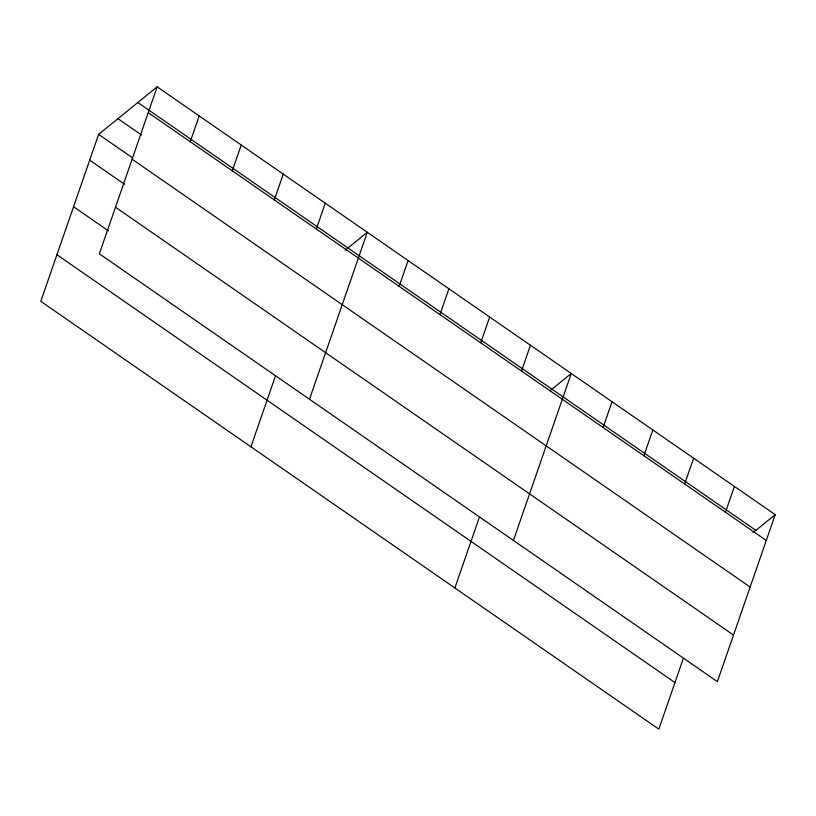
<?xml version="1.0" encoding="UTF-8"?>
<svg xmlns="http://www.w3.org/2000/svg" width="816" height="816" viewBox="0 0 816 816"><rect width="100%" height="100%" fill="white"/><g stroke="black" fill="none" stroke-linecap="round" stroke-linejoin="round"><path stroke-width="1.22" d="M157.172 86.843L99.358 253.807L717.386 681.635L775.2 514.672L157.172 86.843L98.614 134.365L40.8 301.328L658.828 729.157L683.267 658.573M190.271 141.719L199.196 115.933M232.295 170.809L241.22 145.024M274.319 199.91L283.254 174.114M316.343 229L325.278 203.204M250.93 446.791L275.369 376.207M309.488 399.269L367.302 232.305L345.137 250.288M399.157 286.324L408.092 260.539M439.946 314.568L448.882 288.772M480.736 342.802L489.671 317.006M521.526 371.035L530.461 345.25M454.879 587.979L479.318 517.385M513.437 540.457L571.251 373.483L550.035 390.711M603.106 427.513L612.041 401.717M643.895 455.746L652.831 429.961M684.685 483.98L693.62 458.194M725.475 512.224L734.41 486.428M753.035 532.664L775.2 514.672M137.853 102.52L755.881 530.349M148.237 112.628L766.265 540.457M117.943 118.677L141.515 134.997M98.614 134.365L132.447 157.784M132.11 159.212L750.139 587.051M89.689 160.15L124.542 184.273M115.484 207.213L733.513 635.052M73.552 206.744L108.406 230.867M56.936 254.745L674.965 682.574"/></g></svg>
